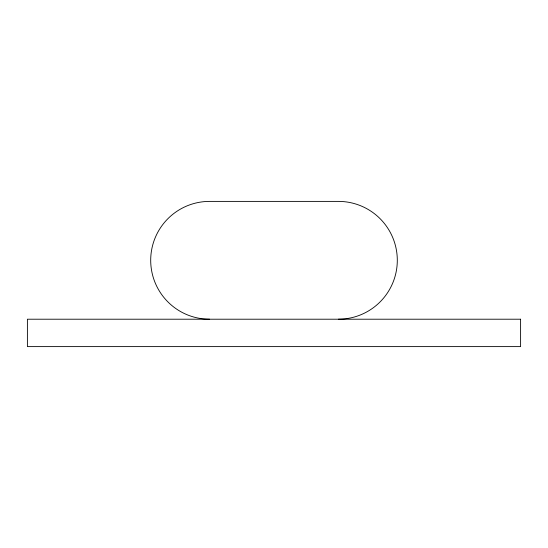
<?xml version="1.0" encoding="UTF-8"?>
<svg xmlns="http://www.w3.org/2000/svg" width="548" height="548" viewBox="0 0 548 548"><rect width="100%" height="100%" fill="white"/><g stroke="black" fill="none" stroke-linecap="round" stroke-linejoin="round"><path stroke-width="0.82" d="M338.39 319.21A58.91 58.91 0 0 0 397.3 260.3A58.91 58.91 0 0 0 338.39 201.39L209.61 201.39A58.91 58.91 0 0 0 150.7 260.3A58.91 58.91 0 0 0 209.61 319.21M520.6 319.21L27.4 319.21L27.4 346.61L520.6 346.61L520.6 319.21"/></g></svg>
